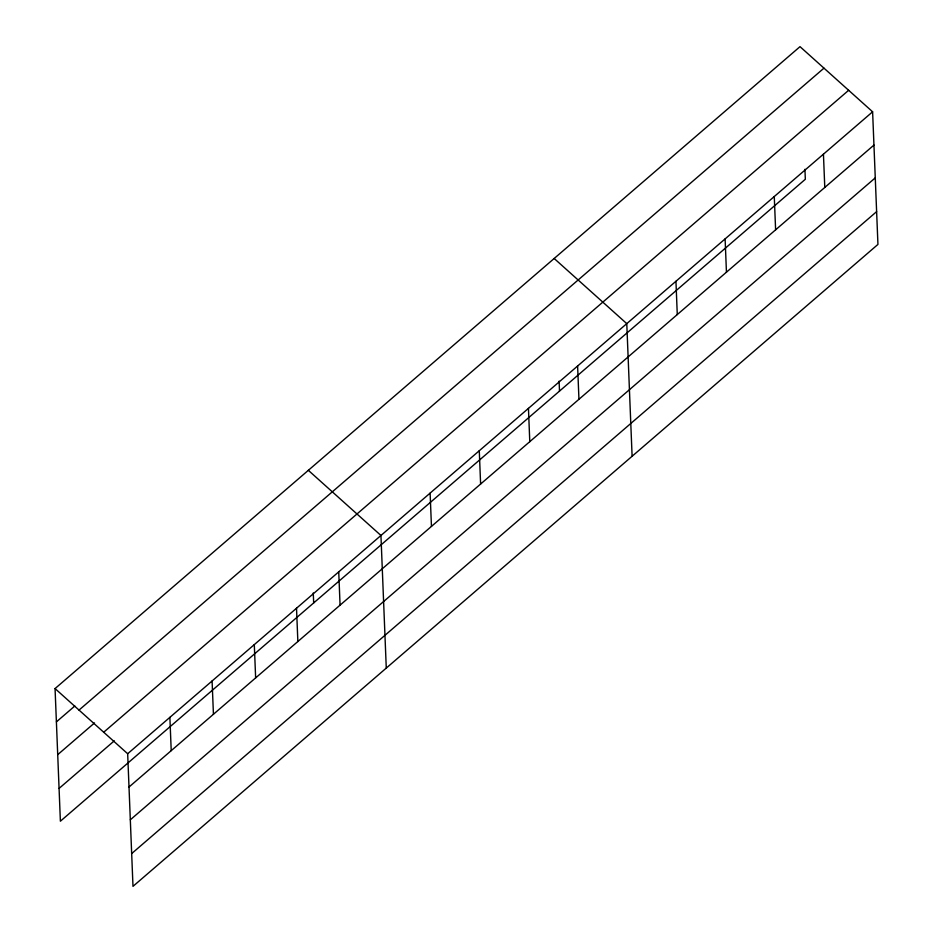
<?xml version="1.0" encoding="UTF-8"?>
<svg xmlns="http://www.w3.org/2000/svg" width="933" height="933" viewBox="0 0 933 933"><rect width="100%" height="100%" fill="white"/><g stroke="black" fill="none" stroke-linecap="round" stroke-linejoin="round"><path stroke-width="1.4" d="M55.059 688.577L800.013 46.65L872.612 111.797L877.941 244.423L132.987 886.35L127.669 753.736L55.059 688.577L60.388 821.203L805.331 179.264L804.934 169.293M56.4 721.874L74.803 706.024M79.025 710.083L823.967 68.156M57.718 754.657L94.525 722.947M103.703 732.23L848.645 90.303M59.071 788.42L114.281 740.849M127.669 753.736L872.612 111.797M128.999 787.032L873.941 145.093M130.317 819.804L875.259 177.876M131.681 853.578L876.623 211.639M554.179 258.488L626.778 323.634L632.107 456.26M308.345 470.325L380.944 535.472L386.274 668.098M823.442 154.167L824.784 187.463M774.273 196.536L775.615 229.833M725.116 238.906L726.445 272.203M675.947 281.276L677.276 314.573M577.609 366.004L578.95 399.301M559.1 381.131L559.497 391.102M528.451 408.374L529.781 441.671M479.282 450.744L480.612 484.04M430.113 493.114L431.454 526.41M338.737 571.859L340.067 605.144M313.266 592.968L313.675 602.94M296.519 608.234L297.86 641.531M254.301 644.61L255.642 677.906M212.094 680.985L213.435 714.281M169.876 717.36L171.217 750.657"/></g></svg>
